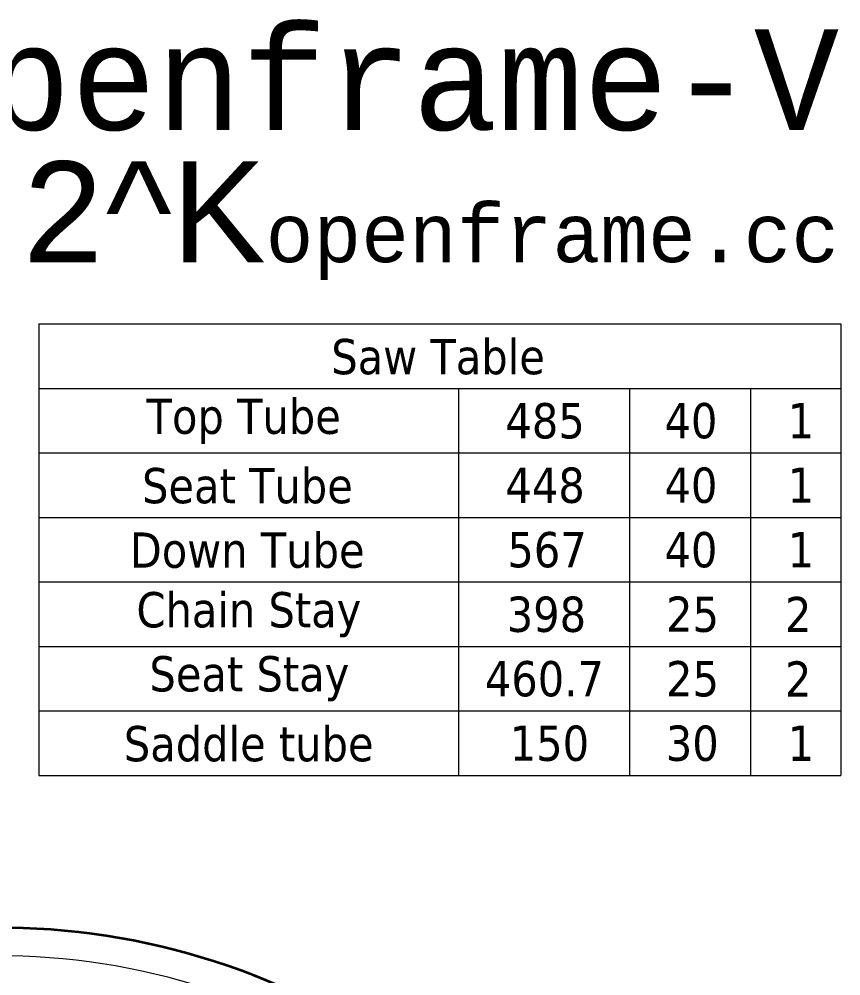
# Model space of a CAD drawing. Header units: millimetres. Extents: x 103 to 2059, y 115 to 1460.
# Drawn here: x 1651 to 2058.9, y 985.1 to 1459.7 of the extents above; entities that cross this region are included whole.
import ezdxf

# ---------------------------------------------------------------- set-up
doc = ezdxf.new("R2010")
doc.units = ezdxf.units.MM
doc.header["$LTSCALE"] = 5
for name, color, linetype, lineweight in [('Symbol (ISO)', 7, 'Continuous', 9), ('Visible (ISO)', 7, 'Continuous', 35), ('Visible Narrow (ISO)', 7, 'Continuous', 9)]:
    doc.layers.add(name, color=color, linetype=linetype, lineweight=lineweight)
doc.styles.add('Note Text (ISO)', font='tahoma.ttf')

# ---------------------------------------------------------------- blocks, each defined once
blk = doc.blocks.new('Table1')
at = {"layer": 'Symbol (ISO)'}
for p, q in [((332.157, 261.715), (411.776, 261.715)), ((332.157, 261.715), (332.157, 255.312)), ((411.776, 261.715), (411.776, 255.312)), ((332.157, 255.312), (411.776, 255.312)), ((332.157, 255.312), (332.157, 216.905)), ((373.829, 255.312), (373.829, 216.905)), ((390.808, 255.312), (390.808, 216.905)), ((402.791, 255.312), (402.791, 216.905)), ((411.776, 255.312), (411.776, 216.905)), ((332.157, 248.911), (411.776, 248.911)), ((332.157, 242.509), (411.776, 242.509)), ((332.157, 236.108), (411.776, 236.108)), ((332.157, 229.707), (411.776, 229.707)), ((332.157, 223.306), (411.776, 223.306)), ((332.157, 216.905), (411.776, 216.905))]:
    blk.add_line(p, q, dxfattribs=at)
at = {"layer": 'Symbol (ISO)', "char_height": 3.5, "attachment_point": 7, "style": 'Note Text (ISO)'}
for s, insert in [('Saw Table', (361.189, 256.648)), ('Top Tube', (342.854, 249.8)), ('485', (378.471, 250.282)), ('40', (394.265, 250.289)), ('1', (406.494, 250.355)), ('Seat Tube', (342.402, 243.845)), ('448', (378.471, 243.881)), ('40', (394.265, 243.888)), ('1', (406.494, 243.954)), ('Down Tube', (341.183, 237.444)), ('567', (378.667, 237.489)), ('40', (394.265, 237.486)), ('1', (406.494, 237.553)), ('Chain Stay', (341.846, 230.596)), ('398', (378.603, 231.078)), ('25', (394.425, 231.084)), ('2', (406.222, 231.121)), ('Seat Stay', (343.138, 224.242)), ('460.7', (376.429, 224.684)), ('25', (394.425, 224.683)), ('2', (406.222, 224.72)), ('Saddle tube', (340.596, 218.24)), ('150', (378.903, 218.283)), ('30', (394.397, 218.282)), ('1', (406.494, 218.35))]:
    blk.add_mtext(s, dxfattribs=dict(at, insert=insert))

msp = doc.modelspace()

# ---------------------------------------------------------------- linework, layer by layer
at = {"layer": 'Visible (ISO)'}
msp.add_arc((1641.2, 660.94), 348, 191.1089, 126.0644, dxfattribs=at)
at = {"layer": 'Visible Narrow (ISO)'}
msp.add_arc((1641.2, 660.94), 334.04, 191.195, 125.9783, dxfattribs=at)

# ---------------------------------------------------------------- block references
at = {"xscale": 5, "yscale": 5, "zscale": 5}
msp.add_blockref('Table1', (0, 0), dxfattribs=at)

# ---------------------------------------------------------------- texts
at = {"layer": 'Symbol (ISO)', "insert": (2058.03, 1454.74), "char_height": 17.5, "width": 651.2658, "attachment_point": 3, "line_spacing_factor": 0.786735, "style": 'Note Text (ISO)'}
msp.add_mtext('{\\fMonospac821 BT|b0|i0|c0|p49;\\H2.85714x;openframe-V 0.2\\fArial|b0|i0|c0|p34;^K\\fMonospac821 BT|b0|i0|c0|p49;\\H0.56x;openframe.cc}', dxfattribs=at)

doc.saveas('drawing.dxf')
